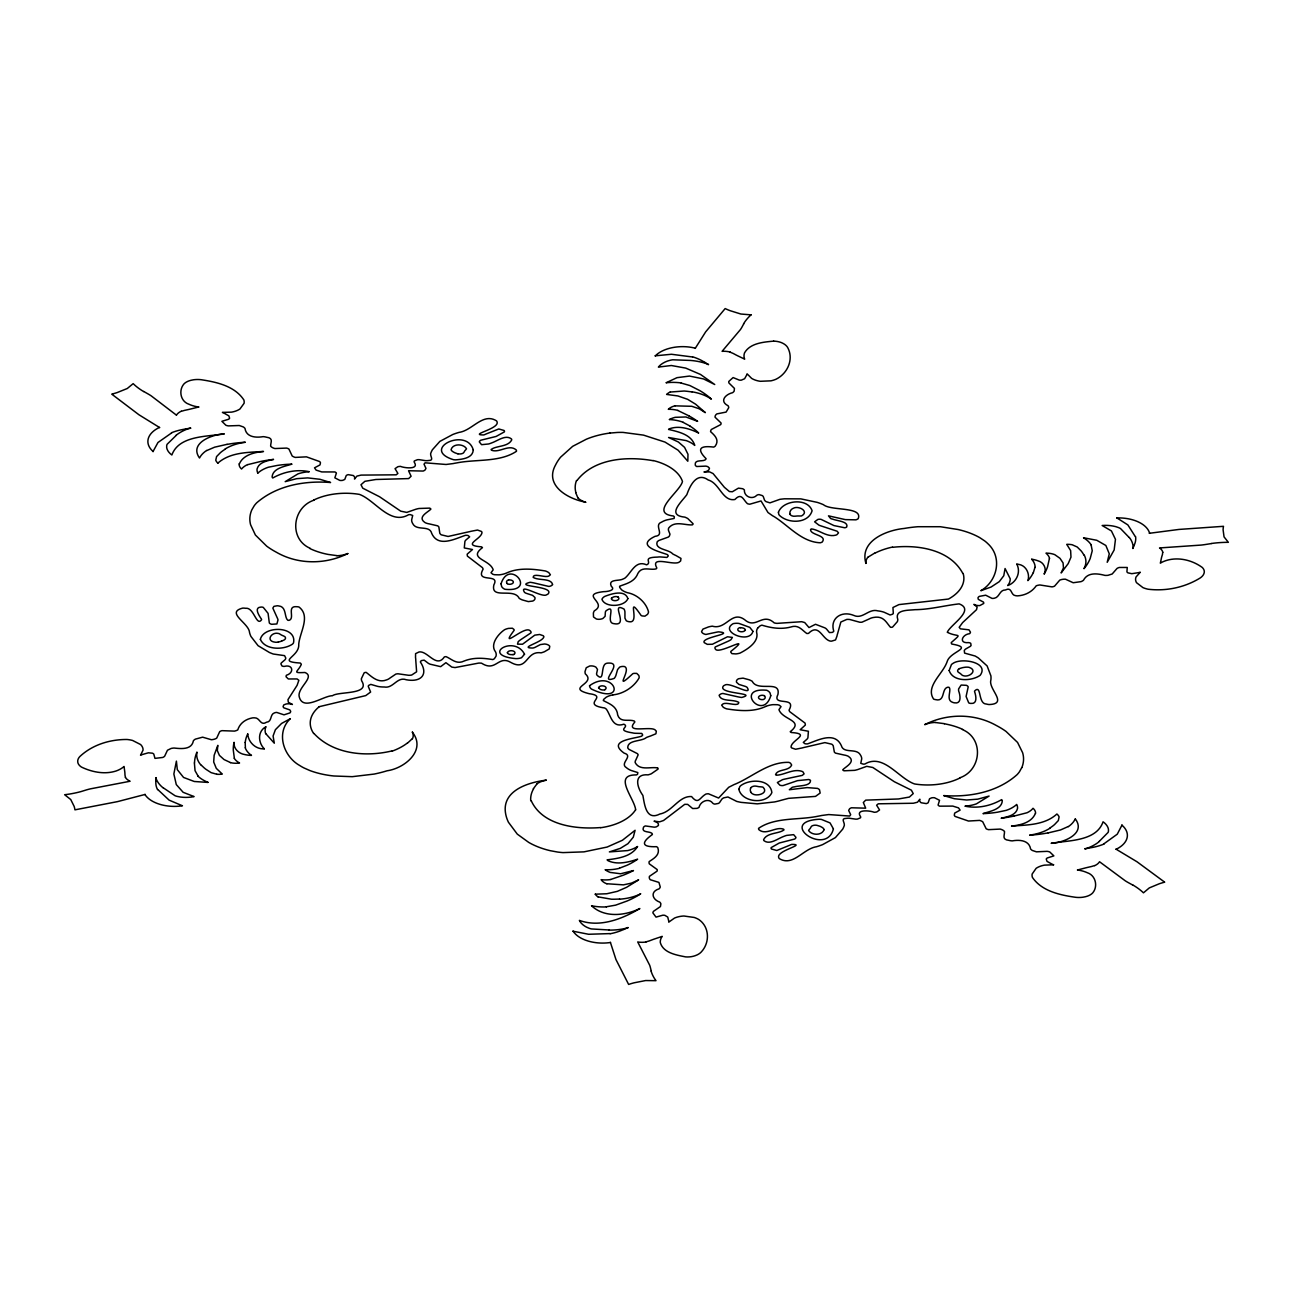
<?xml version="1.0" encoding="UTF-8"?>
<svg xmlns="http://www.w3.org/2000/svg" width="1293" height="1293" viewBox="0 0 1293 1293"><rect width="100%" height="100%" fill="white"/><g stroke="black" fill="none" stroke-linecap="round" stroke-linejoin="round"><path stroke-width="1.5" d="M354.718 477.877L354.508 479.089L356.933 476.099L361.086 475.097L396.208 474.822L397.888 473.432L395.044 468.648L397.856 466.725A8.049 4.639 0 0 1 400.507 466.385C404.467 468.098 419.207 469.763 414.423 462.441A3.022 1.746 0 0 1 414.196 462.054A3.297 1.891 0 0 1 414.374 460.954L417.364 459.726A6.271 3.62 0 0 1 419.304 459.678L425.349 460.631A8.259 4.768 0 0 0 428.484 460.518C435.191 460.567 428.904 455.653 431.102 452.372A74.121 42.798 0 0 1 432.379 449.786L439.862 441.398L452.744 434.513A50.896 29.383 0 0 1 459.096 432.379C472.398 430.537 482.887 412.322 496.512 420.855A8.146 4.703 0 0 1 497.191 422.536C497.934 429.163 468.761 434.82 483.598 434.949A4.946 2.845 0 0 0 485.457 434.238L498.791 428.969L504.044 430.472A3.039 1.762 0 0 1 504.318 431.927L496.108 436.452L480.754 440.234A4.332 2.505 0 0 0 479.331 441.947L481.562 444.679L488.576 443.984A24.405 14.094 0 0 0 491.679 442.917C497.724 440.816 505.692 434.27 511.478 438.974A7.031 4.057 0 0 1 511.721 439.911C508.117 447.119 496.189 445.519 491.114 449.511A3.863 2.23 0 0 0 491.518 450.223C499.308 453.342 509.07 443.644 516.23 449.948A6.95 4.024 0 0 1 516.489 451.289C499.534 462.555 476.26 458.983 456.591 462.942A40.277 23.258 0 0 0 453.1 463.589L446.053 464.478L425.074 462.813L424.023 464.155L425.979 468.438L424.993 470.07A6.837 3.944 0 0 1 423.102 471.056L408.54 470.733L411.093 476.244L408.653 478.588L375.859 479.493L364.885 481.319L360.989 484.746L362.767 488.188L379.56 496.754L400.733 511.171L406.778 512.4L415.554 509.345A19.864 11.459 0 0 1 419.013 508.488L429.518 508.117A2.651 1.535 0 0 1 430.876 509.086C428.533 511.963 416.653 517.006 425.041 522.598A10.619 6.126 0 0 0 429.211 523.875L437.648 525.831A8.405 4.849 0 0 1 438.844 526.914L439.798 533.217A9.326 5.382 0 0 0 441.188 534.801L448.089 536.466L466.854 532.247A41.392 23.904 0 0 0 471.04 531.278L477.537 530.049L481.319 531.391A7.613 4.396 0 0 1 481.982 532.183C482.192 539.116 460.647 545.29 481.4 546.826A4.235 2.441 0 0 1 482.451 547.65C467.646 558.883 489.756 559.287 493.199 569.777L491.017 572.767L492.681 574.189A7.338 4.235 0 0 0 494.702 574.739L499.098 574.852A16.89 9.746 0 0 0 506.258 573.138C518.234 567.498 532.732 568.839 545.436 570.989A13.172 7.613 0 0 1 548.83 572.67L550.398 574.755L548.814 576.064A5.237 3.022 0 0 1 547.521 576.419C543.561 577.195 532.942 572.944 533.185 577.389C538.599 580.832 550.98 577.826 552.644 584.581A6.239 3.604 0 0 1 551.335 585.681L550.77 585.955A4.186 2.424 0 0 1 548.782 586.424L534.866 583.159A25.86 14.934 0 0 0 532.975 582.739A27.638 15.952 0 0 0 530.146 582.286C512.464 586.877 555.489 585.761 548.022 594.02A5.301 3.055 0 0 1 546.713 594.699C542.446 598.4 518.412 582.496 524.505 592.356A9.358 5.398 0 0 0 526.073 593.245L532.587 595.346L534.866 597.414A6.934 4.008 0 0 1 534.93 598.869L534.752 599.338A5.867 3.378 0 0 1 532.7 601.051L528.32 601.601L522.259 599.904A22.175 12.801 0 0 1 519.236 598.384C513.984 587.248 490.37 599.984 493.878 584.84C500.391 572.815 474.79 583.676 483.097 569.195A11.976 6.918 0 0 0 482.37 567.595L467.403 556.119L467.145 554.196L472.478 549.525L464.284 547.941L464.914 541.46A8.405 4.849 0 0 1 465.981 539.957L469.65 536.821L468.018 535.496A5.722 3.297 0 0 0 467.258 535.367A5.382 3.103 0 0 0 465.399 535.334C454.813 538.858 438.149 547.876 431.7 533.362C429.599 524.732 416.508 531.31 412.774 523.649A19.476 11.249 0 0 1 411.869 521.661A17.003 9.827 0 0 1 411.659 519.802L412.693 515.471L410.237 514.614A6.61 3.814 0 0 0 408.588 514.727C389.985 525.54 375.212 500.132 359.406 494.379A49.312 28.478 0 0 0 313.746 500.052M194.386 762.983L195.049 770.676L198.039 776.01M155.806 780.73L156.033 778.871A48.455 27.977 0 0 1 156.291 777.626M1034.966 567.401L1033.349 572.637M245.169 742.457L245.395 747.774M234.13 742.457C233.306 748.615 238.93 753.657 244.636 754.53A21.722 12.542 0 0 0 251.375 755.419M1122.017 825.047L1117.265 834.179L1103.786 843.909M152.994 451.596L157.972 442.497L171.694 432.88M1035.37 813.442C1031.717 822.59 1020.355 825.16 1011.53 826.065C1027.046 824.999 1044.712 825.128 1056.914 814.008A14.966 8.647 0 0 1 1059.112 816.934L1058.32 820.586L1054.538 824.578A83.237 48.051 0 0 1 1052.777 826.017L1049.641 828.247M239.35 463.896C243.213 454.797 254.592 452.308 263.497 451.467C247.9 452.421 230.202 452.178 217.822 463.153M1134.171 545.484L1133.314 547.278A48.455 27.977 0 0 1 1132.636 548.442M1021.761 767.606L1019.498 771.695A48.972 28.268 0 0 1 1017.025 774.701C997.291 792.286 969.443 797.425 943.696 795.583L954.428 798.735L966.695 800.011L977.767 799.155L989.097 796.068L976.425 803.858A27.799 16.049 0 0 1 965.225 806.153M1044.162 573.898C1047.071 568.791 1043.596 562.196 1038.069 560.855A21.722 12.542 0 0 0 1031.766 559.222M750.522 788.067L750.279 790.136A21.044 12.154 0 0 0 750.829 792.205M533.314 788.811L536.902 783.978M695.214 348.399L705.639 331.897L725.163 308.574A63.923 36.915 0 0 0 730.044 310.659L740.857 314.021L751.088 314.862M743.734 323.864L741.746 327.485A78.663 45.417 0 0 1 740.42 329.586L722.092 351.324A14.886 8.598 0 0 1 730.303 352.1M576.937 480.592C594.004 458.272 627.299 456.09 653.013 460.68M637.546 846.592C631.226 856.806 618.006 858.423 607.112 859.861A9.762 5.641 0 0 0 608.179 860.782C617.472 865.033 628.35 862.237 637.611 859.198A66.994 38.677 0 0 1 627.073 865.243L619.428 868.201M412.273 738.723L407.457 743.184M757.698 628.042L760.074 625.893A7.338 4.235 0 0 1 761.933 625.165C770.725 627.865 780.503 629.626 790.589 627.073C798.46 624.212 801.999 630.144 806.751 633.473A4.235 2.441 0 0 0 808.529 633.376C818.97 622.822 822.073 639.114 830.122 641.069A7.613 4.396 0 0 0 831.641 641.134L835.553 639.922L836.991 636.059A41.392 23.904 0 0 1 837.654 633.489L840.854 622.014L846.818 619.412A9.326 5.382 0 0 1 849.889 619.525L859.797 622.24A8.405 4.849 0 0 0 862.011 622.175L869.187 618.959A10.619 6.126 0 0 1 873.195 617.521C883.701 615.355 886.206 622.579 890.473 627.267A2.651 1.535 0 0 0 892.59 627.073L897.358 621.642A19.864 11.459 0 0 0 897.811 619.492C894.239 609.439 908.607 610.425 914.943 609.682C929.926 609.569 944.472 605.512 959.164 603.879C975.665 610.054 950.323 624.681 947.284 632.293C958.226 637.772 962.962 632.132 951.244 642.605A6.837 3.944 0 0 0 951.761 644.043C974.356 648.003 950.581 651.074 947.236 661.321A40.277 23.258 0 0 1 946.444 663.374C941.854 674.574 925.368 687.019 933.627 699.109A6.95 4.024 0 0 0 935.744 699.658C945.474 702.034 941.239 688.458 947.834 687.213A3.863 2.23 0 0 1 949.094 687.359C951.923 690.252 945.296 700.337 953.022 702.487A7.031 4.057 0 0 0 954.541 702.842C961.75 704.168 960.327 695.327 958.663 690.979A24.405 14.094 0 0 1 958.63 688.894L961.135 685.048L966.356 685.322A4.332 2.505 0 0 1 968.198 686.89L966.097 696.458L968.699 702.826A3.039 1.762 0 0 0 971.011 703.424C977.621 704.152 975.973 695.909 974.793 692.272A4.946 2.845 0 0 1 974.647 690.979C981.775 683.852 977.702 703.909 986.349 704.022A8.146 4.703 0 0 0 989.193 704.54C1008.588 703.828 988.143 689.217 990.858 680.07A50.896 29.383 0 0 0 990.891 675.819L987.109 665.927L978.348 657.959A74.121 42.798 0 0 0 975.132 656.02L964.594 653.11L964.271 650.605A8.259 4.768 0 0 1 965.693 648.989L970.17 646.452A6.271 3.62 0 0 0 971.075 645.466L970.752 643.348A3.297 1.891 0 0 0 969.184 642.702A3.022 1.746 0 0 0 968.505 642.621C958.452 643.607 962.089 634.427 969.621 633.683A8.049 4.639 0 0 0 970.477 632.212L969.007 629.836L960.44 628.834L959.18 627.299L962.639 622.579L976.538 609.666L977.12 607.08L973.888 604.364L975.568 605.076A7.225 4.17 0 0 0 979.803 605.577L983.714 603.475A5.576 3.216 0 0 0 983.423 602.069L978.284 599.338L977.977 597.867A5.317 3.071 0 0 1 979.318 596.38L985.702 595.2L992.006 598.384A4.816 2.78 0 0 0 994.43 598.206C999.586 597.269 999.537 589.802 1005.404 589.98C1012.29 586.505 1010.431 595.055 1015.409 595.62A7.435 4.299 0 0 0 1017.656 595.863C1025.705 595.33 1032.25 591.531 1036.226 585.794A9.859 5.689 0 0 1 1039.879 584.969L1052.001 586.877A6.853 3.96 0 0 0 1054.555 586.165L1059.743 580.137A8.647 4.994 0 0 1 1062.668 579.345A8.243 4.768 0 0 1 1065.513 579.216L1073.19 582.739L1081.013 581.64A10.409 6.012 0 0 0 1083.469 580.282C1087.672 572.088 1097.385 573.429 1104.917 575.385A10.215 5.899 0 0 0 1108.02 575.304L1112.19 573.995L1117.023 568.451A6.966 4.024 0 0 1 1119.334 567.465L1127.254 567.465L1126.914 571.797A4.8 2.78 0 0 0 1127.965 572.864L1131.795 573.688L1138.26 572.686A23.937 13.819 0 0 0 1140.297 572.217L1136.111 576.872A17.472 10.085 0 0 0 1135.577 579.312A17.779 10.263 0 0 0 1136.531 582.69L1142.931 587.604A20.85 12.041 0 0 0 1148.087 589.22C1165.979 591.386 1184.614 587.523 1200.017 578.084A17.326 10.005 0 0 0 1203.638 574.302L1204.171 572.88A14.53 8.388 0 0 0 1202.28 567.465C1193.035 560.726 1180.832 557.364 1169.502 559.659A24.777 14.304 0 0 0 1160.322 563.134A84.611 48.843 0 0 0 1160.629 561.873L1161.421 558.075A74.655 43.089 0 0 1 1161.954 556.087L1162.213 555.214A50.265 29.028 0 0 0 1162.472 554.358L1162.682 552.353M611.654 597.899L611.314 598.433A3.766 2.182 0 0 0 616.405 600.534A3.766 2.182 0 0 0 617.989 597.059M868.33 556.96L874.618 553.145M1099.26 841.371L1108.085 832.433A15.791 9.116 0 0 0 1108.473 830.995L1108.424 829.088A24.276 14.013 0 0 0 1103.058 821.798C1096.383 841.452 1068.422 840.337 1051.144 843.311C1062.701 842.988 1086.54 833.904 1075.356 818.986M176.139 435.45L167.104 444.307A15.791 9.116 0 0 0 166.684 445.762L166.684 447.669A24.276 14.013 0 0 0 171.856 454.991C179 435.418 206.864 436.743 224.303 433.898C212.763 434.222 188.713 442.869 199.51 458.029A34.588 19.977 0 0 1 206.67 450.449M265.76 726.828C257.372 731.515 258.131 742.699 264.289 748.825M666.251 382.68L676.999 377.669L689.492 376.069L703.537 378.93L714.738 384.522L700.531 374.469L685.726 368.101L671.342 365.515L658.396 367.067A24.276 14.013 0 0 1 667.382 361.086L670.34 360.23A15.791 9.116 0 0 1 672.764 359.793L690.543 360.44A41.667 24.05 0 0 1 708.564 364.448M225.435 448.978L222.251 451.192A83.237 48.051 0 0 0 220.457 452.615L216.577 456.574L215.769 460.211A14.966 8.647 0 0 0 217.871 463.136M1068.212 826.55L1060.519 829.961L1048.154 832.902M206.832 450.53L214.606 447.184L227.035 444.339M959.891 777.788C981.549 770.208 984.086 738.545 962.412 729.575M313.94 500.181C292.347 507.389 288.565 538.987 310.239 548.345M959.341 668.61L962.525 667.673A21.044 12.154 0 0 1 966.033 667.14L967.746 667.156A4.784 2.764 0 0 1 969.136 667.366C978.462 670.534 968.651 678.033 962.929 675.544A2.295 1.325 0 0 1 962.38 675.334L961.313 674.461A14.32 8.275 0 0 0 960.78 673.895A7.144 4.121 0 0 0 960.263 673.491L959.406 672.926A31.582 18.231 0 0 1 958.76 672.505L957.903 671.794A4.752 2.748 0 0 1 959.438 668.691M765.812 706.398C753.884 712.152 739.386 710.908 726.682 708.871A13.172 7.613 0 0 1 723.24 707.223L721.639 705.138L723.175 703.828A5.237 3.022 0 0 1 724.468 703.457C728.395 702.665 739.111 706.802 738.772 702.358C733.276 698.963 720.961 702.083 719.134 695.327A6.239 3.604 0 0 1 720.411 694.228L720.977 693.937A4.186 2.424 0 0 1 722.965 693.468L736.945 696.62A25.86 14.934 0 0 0 738.853 697.024A27.638 15.952 0 0 0 741.697 697.46C759.266 692.725 716.274 694.179 723.53 685.856A5.301 3.055 0 0 1 724.823 685.161C729.042 681.459 753.415 697.121 747.095 687.343A9.358 5.398 0 0 0 745.495 686.454L738.933 684.417L736.606 682.365A6.934 4.008 0 0 1 736.493 680.91L736.671 680.441A5.867 3.378 0 0 1 738.675 678.712L743.039 678.13L749.148 679.779A22.175 12.801 0 0 1 752.203 681.249C757.65 692.353 781.053 679.407 777.901 694.6C771.695 706.689 797.005 695.602 789.053 710.164A11.976 6.918 0 0 0 789.813 711.748L805.07 723.11L805.377 725.034L800.173 729.737L808.4 731.256L807.915 737.737A8.405 4.849 0 0 1 806.897 739.257L803.292 742.424L804.973 743.734A5.722 3.297 0 0 0 805.733 743.847A5.382 3.103 0 0 0 807.575 743.863C818.146 740.178 834.664 731.159 841.323 745.56C843.618 754.175 856.612 747.516 860.491 755.112A19.476 11.249 0 0 1 861.445 757.116A17.003 9.827 0 0 1 861.704 758.959L860.766 763.306L863.239 764.131A6.61 3.814 0 0 0 864.904 764.018C883.475 753.043 898.603 778.418 914.571 783.962A49.312 28.478 0 0 0 960.085 777.917M623.776 929.489L626.297 928.309A48.455 27.977 0 0 0 627.897 927.485M247.658 464.656L260.879 461.407A93.419 53.934 0 0 1 273.437 459.403M670.243 392.038L684.11 391.019A83.237 48.051 0 0 1 687.116 391.294L691.981 391.924M1094.605 865.583L1091.534 866.504A50.265 29.028 0 0 1 1090.112 866.827L1088.69 867.15A74.655 43.089 0 0 0 1085.49 867.91L1079.445 869.494A84.611 48.843 0 0 1 1077.408 869.979A24.777 14.304 0 0 1 1087.316 872.727C1095.721 875.409 1098.193 886.481 1092.682 892.946A14.53 8.388 0 0 1 1085.635 896.679L1083.259 897.164A17.326 10.005 0 0 1 1075.792 897.326C1060.05 895.095 1041.899 891.249 1032.428 877.43A20.85 12.041 0 0 1 1032.137 874.052L1036.113 868.346A17.779 10.263 0 0 1 1040.623 866.132A17.472 10.085 0 0 1 1044.534 865.13L1053.585 864.791M181.392 411.287L184.495 410.382A50.265 29.028 0 0 1 185.917 410.075L187.34 409.768A74.655 43.089 0 0 0 190.572 409.024L196.649 407.505A84.611 48.843 0 0 1 198.702 407.02M513.854 654.5L512.949 654.727M281.567 641.15L284.363 639.857A4.752 2.748 0 0 0 284.735 636.56L283.571 635.978A31.582 18.231 0 0 0 282.795 635.639L281.761 635.186A7.144 4.121 0 0 1 281.114 634.847A14.32 8.275 0 0 1 280.533 634.459L279.046 633.618A2.295 1.325 0 0 0 278.431 633.473C271.433 631.534 265.356 641.118 275.183 642.201A4.784 2.764 0 0 0 276.637 642.265L278.286 642.055M145.252 794.403L117.501 801.628L74.946 809.838A63.923 36.915 0 0 0 74.137 806.363L70.743 799.543L64.65 794.726A72.149 41.651 0 0 0 81.023 791.575L86.841 789.781A78.663 45.417 0 0 1 90.365 788.859L130.092 781.247A14.886 8.598 0 0 1 125.34 777.319M391.747 750.974C365.499 757.278 333.044 754.158 313.94 733.454M319.064 706.721L365.741 695.602L370.622 692.03L368.263 686.405A6.61 3.814 0 0 1 368.602 685.452L370.8 684.385L377.572 686.357A17.003 9.827 0 0 0 380.675 686.842A19.476 11.249 0 0 0 384.247 686.987C393.266 688.797 397.096 676.32 406.277 679.762C421.534 682.623 428.484 674.025 420.354 661.984A5.382 3.103 0 0 1 421.001 660.982A5.722 3.297 0 0 1 421.437 660.594L424.152 660.125L428.112 663.147A8.405 4.849 0 0 0 430.246 664.214L440.671 666.655L445.907 662.679L451.823 667.091L455.071 667.576L478.717 663.083A11.976 6.918 0 0 1 481.562 663.196C495.962 672.489 498.064 654.937 510.703 662.355C527.916 672.053 525.508 650.363 541.088 652.852A22.175 12.801 0 0 0 544.531 651.688L549.266 648.908L549.767 646.338A5.867 3.378 0 0 0 547.634 644.674L546.907 644.415A6.934 4.008 0 0 0 544.515 643.995L540.393 644.577L534.849 647.454A9.358 5.398 0 0 1 532.878 648.035C517.927 648.003 543.416 642.168 543.884 636.641A5.301 3.055 0 0 0 543.189 635.72L539.682 634.475L534.769 635.154L522.534 644.221L517.507 644.156L518.186 641.7A27.638 15.952 0 0 1 519.834 640.31A25.86 14.934 0 0 1 521.144 639.405L530.97 632.859A4.186 2.424 0 0 0 530.857 631.614L530.566 631.21A6.239 3.604 0 0 0 529.209 630.144C522.679 627.089 499.033 650.46 514.145 630.321A5.237 3.022 0 0 0 513.984 629.497L512.367 628.22L508.44 628.398A13.172 7.613 0 0 0 504.577 629.707C498.274 633.958 489.724 644.383 495.494 651.817A16.89 9.746 0 0 1 495.979 656.278L494.411 658.654A7.338 4.235 0 0 1 492.843 659.575C483.695 658.056 473.788 657.167 464.106 661.03C456.558 664.764 451.758 659.074 446.037 656.634A4.235 2.441 0 0 0 444.339 656.941C436.872 668.093 428.549 652.383 420.516 651.898A7.613 4.396 0 0 0 418.997 651.995L415.586 653.644L415.522 657.587A41.392 23.904 0 0 1 415.764 660.19L416.621 671.794L411.675 675.043A9.326 5.382 0 0 1 408.636 675.285L397.985 673.782A8.405 4.849 0 0 0 395.836 674.089L389.92 678.082A10.619 6.126 0 0 1 386.478 679.94C377.734 683.367 371.35 676.271 366.178 672.392A2.651 1.535 0 0 0 364.157 672.829L361.377 678.696A19.864 11.459 0 0 0 361.684 680.861C370.655 695.165 338.718 691.141 332.43 695.731C323.492 695.666 303.289 711.473 299.329 697.153C296.404 688.021 315.961 676.918 304.938 672.489C291.345 673.152 298.02 671.891 301.334 664.408A6.837 3.944 0 0 0 300.315 663.05C276.637 661.466 298.182 657.329 298.748 645.611A40.277 23.258 0 0 1 298.812 643.494C300.154 631.695 310.724 615.937 298.974 606.999A6.95 4.024 0 0 0 296.695 606.708C286.367 605.722 295.208 618.232 289.179 620.301A3.863 2.23 0 0 1 287.886 620.301C284.137 617.553 286.787 606.659 278.787 605.948A7.031 4.057 0 0 0 277.171 605.77L273.922 606.369L272.839 608.098L277.252 617.86A24.405 14.094 0 0 1 278.011 619.913L276.896 623.953L271.675 624.293A4.332 2.505 0 0 1 269.332 622.967L268.071 613.367L263.303 607.419A3.039 1.762 0 0 0 260.847 607.096C253.816 607.468 258.939 615.403 261.008 618.474A4.946 2.845 0 0 1 261.59 619.719C256.434 627.057 254.042 607.015 245.605 608.292A8.146 4.703 0 0 0 242.648 608.114C225.37 612.543 248.789 622.967 249.501 632.293A50.896 29.383 0 0 0 250.939 636.447L258.083 645.692L269.429 652.496A74.121 42.798 0 0 0 273.243 654.016L284.589 655.648L285.785 658.072A8.259 4.768 0 0 1 284.961 659.818L281.438 662.824A6.271 3.62 0 0 0 280.904 663.891L281.939 665.927A3.297 1.891 0 0 0 283.7 666.38A3.022 1.746 0 0 0 284.412 666.38C293.107 664.052 294.351 672.942 286.399 675.253A8.049 4.639 0 0 0 286.092 676.821L288.339 678.97L297.083 678.954L298.845 680.312L297.099 685.338L287.983 699.61L288.291 702.196L292.412 704.491L290.505 703.974A7.225 4.17 0 0 0 286.189 703.99L283.83 704.863L283.102 706.495A5.576 3.216 0 0 0 283.862 707.837L289.858 709.922L290.666 711.328A5.317 3.071 0 0 1 289.858 712.944L284.007 714.835L276.734 712.427A4.816 2.78 0 0 0 274.423 712.896C269.704 714.431 272.306 721.736 266.52 722.221C260.41 726.294 259.925 717.647 254.753 717.857A7.435 4.299 0 0 0 252.474 717.89C244.943 719.28 239.593 723.838 237.783 729.899A9.859 5.689 0 0 1 234.486 731.111L221.943 730.658A6.853 3.96 0 0 0 219.697 731.644L216.707 738.141A8.647 4.994 0 0 1 214.105 739.257A8.243 4.768 0 0 1 211.373 739.725L202.629 737.172L195.34 739.143A10.409 6.012 0 0 0 193.4 740.76C191.72 749.94 181.279 748.809 174.086 748.033A10.215 5.899 0 0 0 171.08 748.469L167.46 750.247L164.647 756.227A6.966 4.024 0 0 1 162.724 757.456L154.966 758.377L153.786 754.094A4.8 2.78 0 0 0 152.38 753.173L148.356 752.801L142.359 754.53A23.937 13.819 0 0 0 140.533 755.225L143.022 750.199A17.472 10.085 0 0 0 142.699 747.742A17.779 10.263 0 0 0 140.581 744.526L132.613 740.469A20.85 12.041 0 0 0 127.005 739.483C110.05 739.386 92.563 744.671 79.988 756.405A17.326 10.005 0 0 0 77.758 760.51L77.742 761.981A14.53 8.388 0 0 0 81.459 767.072C92.078 772.163 104.846 774.717 116.289 770.919A24.777 14.304 0 0 0 124.063 766.458A84.611 48.843 0 0 0 124.209 767.719L124.742 771.533A74.655 43.089 0 0 1 124.92 773.537L124.952 774.426A50.265 29.028 0 0 0 125.017 775.299L125.502 777.287M645.983 941.886L649.086 940.981A50.265 29.028 0 0 0 650.363 940.496L651.64 940.011A74.655 43.089 0 0 1 654.597 938.944L660.319 937.021A84.611 48.843 0 0 0 662.194 936.358A24.777 14.304 0 0 0 660.303 942.597C663.277 952.989 676.514 955.074 685.678 956.901A14.53 8.388 0 0 0 695.02 955.753L697.105 954.913A17.326 10.005 0 0 0 701.679 951.503C709.986 942.258 709.501 926.822 698.85 919.565A20.85 12.041 0 0 0 694.26 917.464L683.916 916.01A17.779 10.263 0 0 0 678.162 916.85A17.472 10.085 0 0 0 674.477 918.095L668.74 922.151A23.937 13.819 0 0 0 668.691 920.891L667.721 917.06L664.893 915.363A4.8 2.78 0 0 0 662.792 915.218L656.02 917.109L652.9 912.906A6.966 4.024 0 0 1 653.547 911.29L660.448 906.538L660.885 903.823A10.215 5.899 0 0 0 659.786 902.142C652.108 899.475 649.991 891.556 659.091 888.841A10.409 6.012 0 0 0 660.27 886.998L658.929 882.408L650.298 879.725A8.243 4.768 0 0 1 649.393 878.173A8.647 4.994 0 0 1 649.49 876.298L657.022 871.175A6.853 3.96 0 0 0 657.151 869.543L649.328 863.869A9.859 5.689 0 0 1 649.167 861.591C653.789 858.487 660.351 854.98 657.846 847.772A7.435 4.299 0 0 0 656.585 846.673C641.667 847.271 640.827 842.745 652.383 834.518A4.816 2.78 0 0 0 651.737 833.177C649.054 831.157 641.053 832.773 643.51 827.229A5.317 3.071 0 0 1 645.352 825.936L654.193 827.164A5.576 3.216 0 0 0 656.537 826.76L658.444 825.467L658.331 823.851A7.225 4.17 0 0 0 657.749 823.059A7.079 4.089 0 0 0 655.874 821.815L654.064 821.2L659.672 821.831L663.535 820.505L684.74 804.327L687.682 804.391L692.66 808.529L697.008 808.367A8.049 4.639 0 0 0 699.044 807.333C700.289 801.418 708.693 797.587 712.799 803.212A3.022 1.746 0 0 0 713.203 803.535A3.297 1.891 0 0 0 714.851 804.117L718.326 803.454A6.271 3.62 0 0 0 719.554 802.581L721.817 799.203A8.259 4.768 0 0 1 723.821 797.813L727.943 796.989L736.751 801.434A74.121 42.798 0 0 0 741.099 802.371L757.245 803.858L774.475 801.951A50.896 29.383 0 0 0 781.214 800.27L788.568 798.331L815.511 796.391L820.15 793.045L819.487 789.7A8.146 4.703 0 0 0 817.532 788.391L807.091 787.599L789.344 789.732L792.156 787.356A4.946 2.845 0 0 1 794.274 786.904C799.139 785.417 810.582 786.37 810.533 780.487A3.039 1.762 0 0 0 808.658 779.517L797.49 780.649L783.105 785.546A4.332 2.505 0 0 1 779.889 785.19L777.384 782.524L782.507 779.679A24.405 14.094 0 0 1 785.853 778.871L802.258 775.38L804.084 773.877L803.082 772.002A7.031 4.057 0 0 0 801.902 771.323C793.175 768.414 784.431 775.04 776.301 775.218A3.863 2.23 0 0 1 775.574 774.62C777.529 768.769 788.875 771.388 791.655 765.068L790.589 763.274A6.95 4.024 0 0 0 788.875 762.369C769.561 761.706 753.932 775.638 737.107 783.299A40.277 23.258 0 0 1 734.133 784.544L728.719 787.292L718.601 798.04L708.435 793.773A6.837 3.944 0 0 0 705.946 794.064C699.594 797.425 698.559 805.167 691.577 796.569C679.003 795.599 672.376 811.762 659.866 814.024C646.112 821.007 644.609 804.812 642.88 795.421C636.932 787.275 633.247 773.618 648.052 774.863A19.864 11.459 0 0 0 651.3 773.78L658.056 769.109A2.651 1.535 0 0 0 657.507 767.913M291.733 464.203C284.848 466.385 272.742 468.195 272.096 476.955A9.762 5.641 0 0 0 272.742 477.99C283.733 471.816 296.84 469.036 309.302 471.719A27.799 16.049 0 0 0 297.972 473.884L285.187 481.659L296.598 478.669L307.686 477.893L319.921 479.283L330.572 482.515C304.728 480.446 276.799 485.441 256.741 502.783A48.972 28.268 0 0 0 254.204 505.789L251.828 509.846A64.731 37.368 0 0 0 250.616 524.796L255.4 535.027L266.697 546.163A89.007 51.397 0 0 0 276.298 552.192C297.697 564.556 324.495 564.653 346.572 554.164A74.412 42.96 0 0 0 347.849 553.598M655.131 355.834L671.439 354.266L692.482 356.981M1013.906 816.109L1027.046 812.747A21.092 12.187 0 0 0 1033.026 808.287A14.676 8.469 0 0 1 1035.564 813.442M610.829 879.434L623.21 875.216A93.419 53.934 0 0 0 633.473 870.561L620.672 873.761L610.231 872.436A21.722 12.542 0 0 1 605.14 869.736A29.981 17.31 0 0 0 619.476 868.298M675.237 405.857L691.787 406.293L699.19 408.766L705.364 412.645L695.586 404.176L687.65 399.327L677.92 395.949L666.622 394.43A14.966 8.647 0 0 1 670.194 392.021M612.85 694.891C623.371 693.905 633.99 687.019 639.098 677.936A13.172 7.613 0 0 0 638.742 675.366L636.754 673.394L634.006 673.362A5.237 3.022 0 0 0 632.746 673.75C612.09 693.048 632.358 669.37 624.39 666.525A6.239 3.604 0 0 0 622.095 666.477L621.367 666.59A4.186 2.424 0 0 0 619.541 667.236L617.585 669.564L615.84 675.641A25.86 14.934 0 0 1 615.306 676.772A27.638 15.952 0 0 1 614.272 678.356C597.334 684.53 624.664 662.388 608.486 663.083A5.301 3.055 0 0 0 606.773 663.277C599.904 664.424 605.205 683.464 596.881 675.011A9.358 5.398 0 0 1 596.558 673.75L597.495 669.467L595.96 667.188A6.934 4.008 0 0 0 593.988 666.299L593.212 666.105A5.867 3.378 0 0 0 589.608 666.04L586.246 667.754L585.018 671.584A22.175 12.801 0 0 0 585.325 673.879C596.93 684.045 565.057 687.601 589.188 693.694C609.391 696.329 580.007 704.297 604.639 707.982A11.976 6.918 0 0 1 606.433 709.275C611.12 716.08 612.349 728.218 623.856 724.193C630.337 727.216 614.773 730.028 632.519 732.872A8.405 4.849 0 0 0 635.267 733.276L641.813 733.438L642.702 734.99A5.722 3.297 0 0 1 642.411 735.41A5.382 3.103 0 0 1 641.36 736.283C633.376 738.788 606.773 740.744 624.131 753.124C634.071 755.969 619.072 763.339 626.442 767.686A19.476 11.249 0 0 0 628.705 769.287A17.003 9.827 0 0 0 631.178 770.483L637.821 772.567L637.562 774.216A6.61 3.814 0 0 1 636.415 774.927C612.268 774.459 634.653 798.541 635.655 809.854M185.513 428.969L188.633 428.484A48.455 27.977 0 0 1 190.734 428.242M1001.364 818.162C1007.312 816.853 1015.959 815.35 1017.543 808.4A21.722 12.542 0 0 0 1016.702 804.44A29.981 17.31 0 0 1 1006.326 810.339L997.646 812.166A66.994 38.677 0 0 1 982.987 813.62C989.775 811.293 1001.897 809.434 1002.301 800.658A9.762 5.641 0 0 0 1001.639 799.64C990.729 805.927 977.67 808.771 965.225 806.202M1149.283 533.298L1178.957 529.435L1223.501 526.316A63.923 36.915 0 0 0 1223.097 529.807L1224.051 536.886L1228.35 542.317A72.149 41.651 0 0 0 1211.218 543.513M1211.25 543.593L1204.898 544.595A78.663 45.417 0 0 1 1201.116 545.08L1159.546 547.941A14.886 8.598 0 0 1 1162.843 552.337M273.469 459.451C267.457 460.728 258.81 462.167 257.048 469.084A21.722 12.542 0 0 0 257.792 473.06M892.703 547.311C917.642 544.45 950.064 549.363 962.849 573.494M610.118 933.594L588.574 934.273L572.928 931.186M609.94 433.074L617.294 432.46A48.972 28.268 0 0 1 623.064 432.412L643.526 435.127L665.006 442.077L678.13 450.223L687.811 461.229L687.989 454.296L684.563 447.362L678.356 441.996L668.578 437.487L686.292 440.622A27.799 16.049 0 0 1 694.777 445.422C691.48 434.432 678.372 431.797 668.594 429.421M600.599 827.552C576.29 829.492 542.591 825.564 531.213 800.706M606.336 906.781L615.63 905.148L626.96 901.059A84.255 48.649 0 0 0 640.714 893.786A38.677 22.337 0 0 1 619.557 899.185M619.541 899.055L614.563 899.217A83.237 48.051 0 0 1 611.508 899.217L598.126 896.889M740.55 627.59L739.596 627.703A3.766 2.182 0 0 0 739.273 631.323A3.766 2.182 0 0 0 745.188 630.224M207.979 782.427L194.273 781.489L183.558 777.449L177.303 769.642L176.398 761.108L173.86 774.006L176.284 784.576L183.153 792.318L194.112 796.585A24.276 14.013 0 0 1 180.422 797.038L177.286 796.423A15.791 9.116 0 0 1 175.056 795.728L163.435 787.938M773.65 341.126C763.5 342.095 750.215 343.065 744.558 352.827A24.777 14.304 0 0 0 744.671 359.163A84.611 48.843 0 0 0 742.974 358.323L737.883 355.898A74.655 43.089 0 0 1 735.264 354.557L734.165 353.959A50.265 29.028 0 0 0 733.034 353.377L730.222 352.197M609.181 929.99L591.467 928.94A15.791 9.116 0 0 1 589.188 928.277L586.537 927.146A24.276 14.013 0 0 1 579.377 920.39C599.807 927.889 622.159 919.016 639.873 908.526C625.004 915.783 604.494 918.078 591.531 905.746A34.588 19.977 0 0 0 606.352 906.91M935.518 722.528L944.407 723.66M336.956 555.634L328.083 554.422A56.504 32.616 0 0 1 309.932 548.571M595.233 894.19L606.805 893.754L617.359 891.346L626.572 887.321L638.613 879.886L631.42 883.135L623.436 884.865L606.967 883.749M1083.663 537.775L1096.771 540.28L1105.854 545.484L1109.281 553.84L1107.196 562.31L1114.162 549.978L1115.455 539.343L1111.43 530.954L1102.153 525.508A24.276 14.013 0 0 1 1115.73 526.639L1118.59 527.609A15.791 9.116 0 0 1 1120.53 528.562L1129.209 537.532M216.804 774.248L211.098 772.632L205.846 769.238A83.237 48.051 0 0 1 204.084 767.8L201.482 765.343M681.152 383.051L689.848 385.54L699.869 390.648A84.255 48.649 0 0 1 711.376 399.133A38.677 22.337 0 0 0 692.046 391.811M457.9 453.875L454.877 452.776A21.044 12.154 0 0 1 452.308 451.289L451.613 450.611A4.784 2.764 0 0 1 451.095 449.625C452.792 443.434 463.25 443.564 466.45 448.59A2.295 1.325 0 0 1 466.417 448.978L465.528 450.045A14.32 8.275 0 0 0 465.076 450.497A7.144 4.121 0 0 0 464.72 450.95L464.3 451.677A31.582 18.231 0 0 1 464.009 452.194L463.379 452.986A4.752 2.748 0 0 1 457.964 453.778M230.429 762.547L224.045 759.557L219.422 755.387L217.321 750.603L217.822 745.35L214.153 755.306L213.684 761.981L216.287 768.349L222.283 774.071A14.966 8.647 0 0 1 216.788 774.281M677.823 410.479L688.83 415.796M683.108 422.358L689.864 425.963M1116.78 517.846L1127.868 524.926L1135.302 536.611M698.511 432.961C689.832 428.775 679.407 425.397 669.919 428.629A9.762 5.641 0 0 0 668.61 429.421M1115.924 849.097L1137 861.768L1164.67 882.165A63.923 36.915 0 0 0 1159.271 883.765L1149.299 887.903L1143.465 892.833A72.149 41.651 0 0 0 1132.83 884.978M1132.716 885.042L1127.949 882.424A78.663 45.417 0 0 1 1125.266 880.808L1099.535 861.752A14.886 8.598 0 0 1 1094.718 865.647M143.652 391.569A72.149 41.651 0 0 1 133.163 383.649L127.264 388.514L117.178 392.571A63.923 36.915 0 0 1 111.748 394.139L138.917 414.746L159.685 427.595M143.765 391.504L148.469 394.171A78.663 45.417 0 0 1 151.119 395.803L176.365 415.085M704.798 362.315L706.948 363.705A48.455 27.977 0 0 1 708.289 364.674M657.507 767.913C650.573 766.587 639.615 770.984 635.186 762.595A10.619 6.126 0 0 1 635.881 759.912L638.16 754.821A8.405 4.849 0 0 0 637.368 753.625L629.141 749.455A9.326 5.382 0 0 1 627.751 747.855C627.525 739.564 641.619 741.843 646.516 737.446A41.392 23.904 0 0 1 650.363 736.073L655.923 733.778L656.311 731.224A7.613 4.396 0 0 0 655.599 730.448C652.254 725.179 624.034 734.343 634.815 722.044A4.235 2.441 0 0 0 634.281 721.058C628.786 718.827 620.333 723.078 617.698 715.013C616.923 705.962 608.825 703.634 603.346 700.564A7.338 4.235 0 0 1 603.766 699.303L606.239 697.202A16.89 9.746 0 0 1 612.85 694.874M764.696 695.925L764.034 695.521A3.766 2.182 0 0 0 758.506 697.234A3.766 2.182 0 0 0 763.209 699.578A4.235 2.441 0 0 0 764.389 696.07M507.098 583.612L507.761 584.032A3.766 2.182 0 0 0 513.337 582.367A3.766 2.182 0 0 0 508.682 579.975M577.809 497.643L575.644 492.536M157.794 789.538L169.124 800.141L182.442 805.781A31.371 18.118 0 0 1 144.913 794.468M598.74 688.28L598.546 687.714A3.766 2.182 0 0 1 604.187 686.13A3.766 2.182 0 0 1 604.752 689.702M1084.1 555.263L1082.386 552.564A83.237 48.051 0 0 0 1081.174 550.947L1077.214 547.004L1072.172 544.757A14.966 8.647 0 0 0 1066.741 544.337L1070.636 550.608L1070.976 557.154L1068.196 563.635L1061.133 572.961L1063.46 567.869L1063.072 562.94L1059.985 558.317L1054.765 554.649A14.676 8.469 0 0 0 1045.989 553.162A21.092 12.187 0 0 1 1049.56 558.398M750.861 792.205L751.524 793.11A4.784 2.764 0 0 0 752.429 793.757C756.615 796.844 768.947 793.352 763.161 787.34A2.295 1.325 0 0 0 762.417 787.017L760.397 786.807A14.32 8.275 0 0 1 759.508 786.742A7.144 4.121 0 0 1 758.635 786.645L757.407 786.403A31.582 18.231 0 0 0 756.502 786.225L755.015 786.047A4.752 2.748 0 0 0 750.7 788.1M234.356 758.248L233.273 749.972A93.419 53.934 0 0 1 234.033 742.457M265.825 733.697L274.31 743.2L273.082 736.008L275.393 729.705L281.583 723.45L290.327 718.682C275.522 732.662 283.458 756.486 299.798 765.553A48.972 28.268 0 0 0 303.903 767.913L309.787 770.515A64.731 37.368 0 0 0 333.917 775.994L352.229 776.673L374.146 774.071A89.007 51.397 0 0 0 387.124 770.773C404.353 768.365 426.06 750.894 412.984 732.986A74.412 42.96 0 0 0 412.451 732.113M1016.831 564.168C1021.163 572.46 1016.346 582.513 1007.748 585.567A27.799 16.049 0 0 0 1010.221 578.811L1005.065 568.516L1003.772 575.724L999.311 581.624L991.068 587.038L980.854 590.707C997.356 581.252 1002.77 557.283 987.852 543.674A48.972 28.268 0 0 0 984.652 540.894L979.787 537.662A64.731 37.368 0 0 0 958.048 529.516L940.334 526.72L917.965 526.72A89.007 51.397 0 0 0 904.114 528.465C886.804 530.13 859.942 540.652 865.663 562.487A74.412 42.96 0 0 0 865.874 563.409M1091.179 545.21L1092.246 550.77L1090.225 558.398A84.255 48.649 0 0 1 1084.1 568.581M651.268 971.091L650.331 967.342A78.663 45.417 0 0 0 649.636 965.144L637.724 941.967A14.886 8.598 0 0 0 646.031 941.983M610.377 942.306L615.969 959.568L628.624 984.426A63.923 36.915 0 0 1 634.023 982.825L645.643 980.547L655.987 980.676A72.149 41.651 0 0 1 651.106 971.108M789.716 513.806L790.039 511.753A21.044 12.154 0 0 1 791.171 509.749L792.108 508.941A4.784 2.764 0 0 1 793.191 508.375C798.137 505.191 809.596 511.252 801.757 515.81A2.295 1.325 0 0 1 801.143 515.972L799.074 515.988A14.32 8.275 0 0 0 798.185 515.955A7.144 4.121 0 0 0 797.312 515.988L796.019 516.101A31.582 18.231 0 0 1 795.066 516.198L793.563 516.23A4.752 2.748 0 0 1 789.878 513.806M1049.431 558.398L1047.605 566.641A93.419 53.934 0 0 1 1044.275 573.914M247.787 734.004C248.175 741.616 254.737 748.388 262.382 748.841A9.762 5.641 0 0 0 264.289 748.825M963.14 573.462A49.312 28.478 0 0 1 948.48 599.047L898.958 604.591L892.946 607.516L893.301 613.302A6.61 3.814 0 0 1 892.623 614.191L890.101 614.983L884.17 612.268A17.003 9.827 0 0 0 881.276 611.444A19.476 11.249 0 0 0 877.834 610.878C868.848 608.163 862.673 619.622 853.752 615.403C841.161 610.28 829.686 618.733 833.791 631.21A5.382 3.103 0 0 1 832.805 632.115A5.722 3.297 0 0 1 832.239 632.422L829.411 632.568L826.599 629.158A8.405 4.849 0 0 0 824.869 627.865L815.511 624.277L808.998 627.558L804.715 622.547L801.708 621.707L776.996 623.371A11.976 6.918 0 0 1 774.248 622.919C762.886 612.446 756.486 628.285 746.126 620.882C731.983 608.55 726.618 630.402 712.33 626.168A22.175 12.801 0 0 0 708.548 626.911L702.956 629.093L701.566 631.55A5.867 3.378 0 0 0 703.085 633.425L703.699 633.764A6.934 4.008 0 0 0 705.897 634.459L716.581 632.18A9.358 5.398 0 0 1 718.698 631.857C735.216 633.489 704.669 636.77 703.958 641.732A5.301 3.055 0 0 0 704.329 642.718L707.319 644.35L712.378 644.253L727.506 636.77L732.404 637.417L730.901 639.744A27.638 15.952 0 0 1 728.783 640.924A25.86 14.934 0 0 1 727.199 641.651L715.304 646.936A4.186 2.424 0 0 0 714.981 648.165L715.126 648.601A6.239 3.604 0 0 0 716.08 649.797C721.817 653.175 753.237 633.505 730.901 651.365A5.237 3.022 0 0 0 730.771 652.189L731.919 653.644L735.83 653.919A13.172 7.613 0 0 0 740.065 653.078C747.338 649.345 759.233 641.926 756.647 632.455A16.89 9.746 0 0 1 757.714 628.042M1116.796 517.943A31.371 18.118 0 0 1 1149.622 533.266M1135.61 536.595A42.475 24.519 0 0 1 1134.042 545.452M1129.371 537.5A41.667 24.05 0 0 1 1133.104 548.458M1083.55 537.823A34.588 19.977 0 0 1 1091.373 545.161M1084.31 555.23A38.677 22.337 0 0 1 1083.987 568.548M1031.669 559.239A29.981 17.31 0 0 1 1035.127 567.401M1033.285 572.621A66.994 38.677 0 0 1 1027.919 580.622C1030.133 573.85 1026.109 565.461 1018.706 564.378A9.762 5.641 0 0 0 1016.831 564.168M866.035 563.392A19.815 11.443 0 0 1 868.153 556.911M874.763 553.242A56.504 32.616 0 0 1 892.542 547.052M740.598 627.816A4.235 2.441 0 0 1 745.431 630.224M507.406 583.482A4.235 2.441 0 0 1 508.585 579.862M354.735 477.925A7.225 4.17 0 0 0 353.328 475.533L348.205 474.644A5.576 3.216 0 0 0 346.265 475.501L344.778 479.428L342.742 480.333A5.317 3.071 0 0 1 339.833 480.414L334.839 477.828L336.422 473.076A4.816 2.78 0 0 0 334.919 471.961L321.763 471.929L316.09 470.102L314.522 467.824L320.001 464.914L320.47 462.813A7.435 4.299 0 0 0 319.678 461.569L306.441 456.849L295.257 457.415A9.859 5.689 0 0 1 292.186 455.993L288.905 448.994A6.853 3.96 0 0 0 286.545 448.089L274.94 448.542A8.647 4.994 0 0 1 272.273 447.491A8.243 4.768 0 0 1 270.641 446.133C270.544 442.287 273.841 438.036 266.406 437.196A10.409 6.012 0 0 0 263.142 436.646C255.917 437.907 246.236 437.228 244.991 428.436A10.215 5.899 0 0 0 243.31 426.932L239.237 425.51L228.538 425.898A6.966 4.024 0 0 1 225.887 425.252L221.879 421.308L228.522 419.288A4.8 2.78 0 0 0 229.604 418.221L228.893 415.893L224.142 413.178A23.937 13.819 0 0 0 222.412 412.402L231.463 412.144A17.472 10.085 0 0 0 235.391 411.174A17.779 10.263 0 0 0 239.965 408.992L244.07 403.319A20.85 12.041 0 0 0 243.86 399.941C234.696 386.009 216.61 382.049 200.997 379.689A17.326 10.005 0 0 0 193.514 379.786L191.105 380.255A14.53 8.388 0 0 0 183.962 383.924C178.402 390.276 180.438 401.428 188.875 404.208A24.777 14.304 0 0 0 198.702 407.02M176.494 415.101A14.886 8.598 0 0 1 181.279 411.206M153.14 451.532A31.371 18.118 0 0 1 159.459 427.433M171.516 432.735A42.475 24.519 0 0 1 185.546 429.034M175.993 435.385A41.667 24.05 0 0 1 190.507 427.983M227.067 444.404A84.255 48.649 0 0 1 245.347 442.254A38.677 22.337 0 0 0 225.273 448.897M239.157 463.896A14.676 8.469 0 0 0 241.549 469.02A21.092 12.187 0 0 1 247.561 464.591M257.857 473.093A29.981 17.31 0 0 1 268.314 467.242L277.041 465.48A66.994 38.677 0 0 1 291.733 464.155M347.752 553.517A19.815 11.443 0 0 1 336.972 555.748M612.009 597.996A4.235 2.441 0 0 1 618.135 596.946M653.127 460.518A49.312 28.478 0 0 1 682.462 481.465C680.393 491.534 648.407 513.111 673.411 515.988A6.61 3.814 0 0 1 674.332 516.78L674.122 518.445L666.978 519.867A17.003 9.827 0 0 0 664.198 520.804A19.476 11.249 0 0 0 661.515 522.178C653.288 525.023 665.442 535.27 655.098 536.32C635.025 545.808 658.735 551.464 667.317 554.568A5.382 3.103 0 0 1 668.109 555.537A5.722 3.297 0 0 1 668.271 555.974L666.946 557.428L660.448 556.944A8.405 4.849 0 0 0 657.636 557.089C641.053 557.445 652.739 562.31 646.613 564.831C635.51 559.885 631.792 572.153 625.198 577.906A11.976 6.918 0 0 1 623.064 579.005C619.218 581.268 607.855 578.811 611.25 586.182C616.373 590.448 606.837 591.709 603.766 591.644C578.521 594.538 608.567 602.667 594.327 610.829A22.175 12.801 0 0 0 593.374 613.076L593.503 616.971L596.332 618.975A5.867 3.378 0 0 0 599.904 619.25L600.712 619.121A6.934 4.008 0 0 0 602.926 618.442L605.092 616.325L605.383 612.025A9.358 5.398 0 0 1 606.045 610.813C616.292 603.33 606.272 620.785 612.478 623.307A5.301 3.055 0 0 0 614.11 623.679C629.723 626.733 609.359 601.019 624.147 609.148A27.638 15.952 0 0 1 624.729 610.813A25.86 14.934 0 0 1 624.939 611.977L624.939 618.151L626.2 620.624A4.186 2.424 0 0 0 627.816 621.432L628.511 621.61A6.239 3.604 0 0 0 630.79 621.788C639.485 620.979 626.038 593.568 641.086 615.436A5.237 3.022 0 0 0 642.217 615.953L644.932 616.163L647.454 614.417A13.172 7.613 0 0 0 648.52 611.912C646.258 602.57 637.045 594.392 627.444 592.711A16.89 9.746 0 0 1 621.594 589.802L619.735 587.491A7.338 4.235 0 0 1 619.67 586.198C626.248 583.676 634.718 581.947 637.934 573.316C642.088 565.898 649.959 570.439 656.02 568.92A4.235 2.441 0 0 0 656.828 567.999C649.587 554.616 675.35 566.754 679.714 561.663A7.613 4.396 0 0 0 680.635 560.968L680.975 558.414L676.142 555.634A41.392 23.904 0 0 1 672.732 553.921C669.031 549.283 654.436 549.638 657.183 541.864A9.326 5.382 0 0 1 659.01 540.426L668.303 537.08A8.405 4.849 0 0 0 669.418 535.981L669.984 534.203L668.61 530.744A10.619 6.126 0 0 1 668.691 528.029C674.623 520.416 684.837 525.346 692.224 524.893A2.651 1.535 0 0 0 693.096 523.762L687.763 518.525A19.864 11.459 0 0 0 684.87 517.135C666.186 515.357 681.314 502.201 686.842 494.653C690.026 485.602 696.733 471.638 708.208 479.978C719.619 483.146 722.415 501.7 734.877 499.518C741.632 492.31 743.055 499.68 747.419 503.672A6.837 3.944 0 0 0 749.795 504.205L761.044 500.957L767.977 512.513L772.535 515.745A40.277 23.258 0 0 1 775.105 517.232C789.506 526.639 802.032 541.993 820.247 542.785A6.95 4.024 0 0 0 822.203 542.058C827.682 535.043 809.919 535.221 810.598 529.451A3.863 2.23 0 0 1 811.487 528.918C819.229 529.839 826.906 537.452 835.65 535.189A7.031 4.057 0 0 0 836.991 534.639L838.51 532.878L837.137 531.229L821.944 526.219A24.405 14.094 0 0 1 818.873 525.103L814.622 521.822L817.855 519.43A4.332 2.505 0 0 1 821.12 519.382L833.937 525.572L844.62 527.754A3.039 1.762 0 0 0 846.737 526.962C848.741 521.386 836.765 520.901 832.53 519.091A4.946 2.845 0 0 1 830.575 518.461L828.474 515.842L845.363 519.624L855.901 519.834A8.146 4.703 0 0 0 858.196 518.719C863.207 506.258 830.963 511.171 823.431 504.69A50.896 29.383 0 0 0 817.273 502.379L800.803 498.872L784.463 498.807A74.121 42.798 0 0 0 779.905 499.324L769.949 502.864L766.135 501.668A8.259 4.768 0 0 1 764.535 500.116L763.274 496.56A6.271 3.62 0 0 0 762.304 495.591L759.072 494.605A3.297 1.891 0 0 0 757.278 495.009A3.022 1.746 0 0 0 756.793 495.3C752.122 500.181 743.847 496.431 744.38 489.934A8.049 4.639 0 0 0 742.667 488.722L738.432 488.14L732.339 491.76L729.414 491.55L724.403 487.316L713.089 473.577L709.647 471.897L703.942 471.993L705.897 471.573A7.225 4.17 0 0 0 708.903 469.795L709.469 468.195L707.95 466.757A5.576 3.216 0 0 0 705.752 466.126L696.701 466.514A5.317 3.071 0 0 1 695.246 465.044C694.389 459.209 701.905 461.779 705.041 459.969A4.816 2.78 0 0 0 706.075 458.692C695.957 448.461 700.612 445.422 713.671 447.103A7.435 4.299 0 0 0 715.223 446.15C719.732 439.846 714.56 435.224 710.584 431.684A9.859 5.689 0 0 1 711.376 429.47L720.702 424.605A6.853 3.96 0 0 0 721.041 422.989L715.061 417.219A8.647 4.994 0 0 1 715.498 415.36A8.243 4.768 0 0 1 716.855 413.905L726.116 412.079L728.735 407.683A10.409 6.012 0 0 0 728.088 405.76C719.086 401.202 725.47 394.333 732.565 392.7A10.215 5.899 0 0 0 734.133 391.149L734.456 388.417L729.01 383.067A6.966 4.024 0 0 1 728.816 381.419L733.099 377.572L739.24 380.077A4.8 2.78 0 0 0 741.358 380.142L744.623 378.72L746.659 375.051A23.937 13.819 0 0 0 747.079 373.806L751.589 378.348A17.472 10.085 0 0 0 754.853 379.932A17.779 10.263 0 0 0 760.3 381.29L770.919 380.837A20.85 12.041 0 0 0 776.042 379.205C787.356 373.709 793.918 359.599 787.906 347.962A17.326 10.005 0 0 0 784.366 344.164L782.556 343.13A14.53 8.388 0 0 0 773.65 341.126M743.572 323.832A72.149 41.651 0 0 1 751.039 314.846M655.292 355.882A31.371 18.118 0 0 1 695.359 348.205M692.628 356.82A42.475 24.519 0 0 1 704.701 362.363M666.283 382.76A34.588 19.977 0 0 1 681.201 382.938M675.156 405.76A14.676 8.469 0 0 0 668.319 409.299A21.092 12.187 0 0 1 677.888 410.398M688.797 415.829A93.419 53.934 0 0 1 697.638 421.356L685.92 416.976L675.253 417.316A21.722 12.542 0 0 0 669.451 419.482M669.435 419.546A29.981 17.31 0 0 1 683.205 422.278M689.816 425.995A66.994 38.677 0 0 1 698.576 432.929M609.94 433.058A64.731 37.368 0 0 0 586.311 439.232L572.67 446.327L560.58 457.189A89.007 51.397 0 0 0 555.618 464.866C544.111 485.263 567.579 498.629 584.42 501.926A74.412 42.96 0 0 0 585.874 502.331A19.815 11.443 0 0 1 577.632 497.708M575.87 492.52A56.504 32.616 0 0 1 576.468 480.527M604.865 689.816A4.235 2.441 0 0 1 599.112 688.215M635.558 809.838A49.312 28.478 0 0 1 600.663 827.714M610.474 942.5A31.371 18.118 0 0 1 573.106 931.154M623.695 929.425A42.475 24.519 0 0 1 610.215 933.756M628.107 927.744A41.667 24.05 0 0 1 609.181 930.103M598.077 896.922A14.966 8.647 0 0 1 595.297 894.174M606.87 883.83A14.676 8.469 0 0 1 601.116 879.676A21.092 12.187 0 0 0 610.862 879.515M637.481 846.543A27.799 16.049 0 0 1 627.8 850.568L609.375 851.909L620.317 848.37L627.962 843.666L633.295 837.169L635.089 830.3L622.418 840.256L607.144 847.044L584 851.861L563.037 852.604A48.972 28.268 0 0 1 557.348 852.006L550.285 850.697A64.731 37.368 0 0 1 528.724 842.406L517.281 834.114L508.44 822.251A89.007 51.397 0 0 1 505.725 814.218C501.102 791.364 526.881 782.734 544.644 780.374A74.412 42.96 0 0 1 546.179 780.115M536.757 783.897A19.815 11.443 0 0 1 546.228 780.212M530.728 800.723A56.504 32.616 0 0 1 533.54 788.859M512.82 654.517A4.235 2.441 0 0 1 507.26 652.706M507.486 652.69A3.766 2.182 0 0 1 512.901 650.912A3.766 2.182 0 0 1 513.806 654.468M281.551 641.134A21.044 12.154 0 0 1 278.302 642.071M313.666 733.503A49.312 28.478 0 0 1 319.145 706.754M157.504 789.587A42.475 24.519 0 0 1 155.952 780.73M163.29 787.987A41.667 24.05 0 0 1 155.823 777.675M208.06 782.362A34.588 19.977 0 0 1 197.861 776.075M194.5 762.983A84.255 48.649 0 0 1 196.859 752.3M201.288 765.408A38.677 22.337 0 0 1 196.972 752.316M230.364 762.644A14.676 8.469 0 0 0 239.544 762.999A21.092 12.187 0 0 1 234.227 758.28M251.472 755.387A29.981 17.31 0 0 1 245.234 747.79M245.234 742.457A66.994 38.677 0 0 1 247.706 733.988M265.679 733.713A27.799 16.049 0 0 1 265.857 726.828M412.305 732.145A19.815 11.443 0 0 1 412.467 738.756M407.263 743.103A56.504 32.616 0 0 1 391.989 751.217M765.812 706.398A16.89 9.746 0 0 1 772.923 704.653L777.319 704.701A7.338 4.235 0 0 1 779.356 705.235L781.037 706.641L778.936 709.647C782.524 720.072 804.796 720.298 790.233 731.693A4.235 2.441 0 0 0 791.3 732.517C812.052 733.858 790.799 740.178 791.074 747.16A7.613 4.396 0 0 0 791.752 747.952L795.583 749.245L802.032 747.968A41.392 23.904 0 0 1 806.202 746.966L824.869 742.602L831.803 744.202A9.326 5.382 0 0 1 833.225 745.786L834.341 752.073A8.405 4.849 0 0 0 835.569 753.14L844.054 755.015A10.619 6.126 0 0 1 848.24 756.26C856.758 761.706 845.056 766.943 842.761 769.836A2.651 1.535 0 0 0 844.119 770.79L854.641 770.337A19.864 11.459 0 0 0 858.051 769.448L866.763 766.329L872.84 767.492L894.368 781.748L911.371 790.168L913.23 793.595L909.415 797.054L898.49 798.961L865.712 800.141L863.336 802.517L865.68 808.173L851.457 807.786A6.837 3.944 0 0 0 849.598 808.788L848.644 810.436L850.697 814.687L849.695 816.061L828.668 814.558L821.637 815.495A40.277 23.258 0 0 1 818.178 816.174C798.654 820.344 775.299 816.869 758.571 828.328A6.95 4.024 0 0 0 758.846 829.653C766.07 835.908 775.735 826.13 783.558 829.185A3.863 2.23 0 0 1 783.994 829.896C779.033 833.92 767.04 832.417 763.613 839.658A7.031 4.057 0 0 0 763.872 840.595C769.691 845.25 777.578 838.672 783.574 836.49A24.405 14.094 0 0 1 786.661 835.391L793.643 834.648L795.955 837.363A4.332 2.505 0 0 1 794.581 839.076L779.307 843.004L771.21 847.578A3.039 1.762 0 0 0 771.517 849.032L776.802 850.503L790.007 845.121A4.946 2.845 0 0 1 791.866 844.394C806.703 844.394 777.675 850.277 778.58 856.92A8.146 4.703 0 0 0 779.275 858.584C792.981 866.989 803.179 848.741 816.416 846.753A50.896 29.383 0 0 0 822.72 844.571L835.423 837.589L842.713 829.136A74.121 42.798 0 0 0 843.909 826.55C846.042 823.221 839.626 818.404 846.333 818.372A8.259 4.768 0 0 1 849.469 818.243L855.546 819.132A6.271 3.62 0 0 0 857.469 819.067L860.443 817.822A3.297 1.891 0 0 0 860.588 816.723A3.022 1.746 0 0 0 860.346 816.336C855.384 809.062 870.205 810.582 874.165 812.279A8.049 4.639 0 0 0 876.816 811.923L879.563 809.968L876.622 805.216L878.254 803.81L913.359 803.244L917.497 802.21L919.856 799.203L919.662 800.399A7.225 4.17 0 0 0 921.117 802.743L926.257 803.599A5.576 3.216 0 0 0 928.18 802.727L929.57 798.767L931.59 797.862A5.317 3.071 0 0 1 934.5 797.749L939.542 800.302L938.071 805.07A4.816 2.78 0 0 0 939.607 806.169L952.763 806.089L958.485 807.866L960.101 810.129L954.687 813.087L954.282 815.204A7.435 4.299 0 0 0 955.107 816.433L968.457 821.039L979.625 820.392A9.859 5.689 0 0 1 982.728 821.782L986.171 828.765A6.853 3.96 0 0 0 988.563 829.653L1000.168 829.088A8.647 4.994 0 0 1 1002.851 830.122A8.243 4.768 0 0 1 1004.516 831.464C1004.693 835.326 1001.542 839.61 1008.96 840.369A10.409 6.012 0 0 0 1012.241 840.886C1019.498 839.561 1029.147 840.208 1030.586 848.951A10.215 5.899 0 0 0 1032.315 850.455L1036.42 851.828L1047.12 851.344A6.966 4.024 0 0 1 1049.771 851.974L1053.876 855.885L1047.282 857.97A4.8 2.78 0 0 0 1046.247 859.037L1047.007 861.364L1051.823 864.031A23.937 13.819 0 0 0 1053.569 864.791M1121.871 825.112A31.371 18.118 0 0 1 1116.15 849.259M1103.963 844.054A42.475 24.519 0 0 1 1090.015 847.869L1086.944 848.434A48.455 27.977 0 0 1 1084.843 848.709M1099.406 841.436A41.667 24.05 0 0 1 1085.086 848.951M1075.21 818.97A34.588 19.977 0 0 1 1068.374 826.631M1048.122 832.854A84.255 48.649 0 0 1 1029.907 835.149M1049.803 828.344A38.677 22.337 0 0 1 1029.891 835.068M1013.89 816.077A93.419 53.934 0 0 1 1001.38 818.227M1021.826 767.622A64.731 37.368 0 0 0 1022.601 752.655L1017.575 742.457L1006.002 731.402A89.007 51.397 0 0 0 996.256 725.454C974.728 713.364 947.931 713.316 925.933 724.064A74.412 42.96 0 0 0 924.689 724.646A19.815 11.443 0 0 1 935.502 722.415M944.343 723.773A56.504 32.616 0 0 1 962.703 729.365M501.037 583.822L501.636 586.505A9.891 5.705 0 0 0 504.916 589.285C538.001 592.792 509.474 557.542 501.037 583.822M752.93 631.34C749.649 644.399 719.005 631.727 733.196 623.646A9.891 5.705 0 0 1 738.982 623.436L749.778 627.364L752.93 631.34M589.576 685.678L589.56 685.936A9.891 5.705 0 0 0 591.499 689.088C628.172 706.77 614.935 667.56 589.576 685.678M833.403 828.861C826.34 857.097 776.721 821.863 818.986 819.261A10.182 5.883 0 0 1 821.443 819.423L830.058 822.93L833.403 828.861M524.522 654.226L521.515 657.733A9.891 5.705 0 0 1 515.923 658.622C479.606 655.406 514.404 634.216 524.522 654.226M778.418 512.27L778.709 514.113A10.182 5.883 0 0 0 779.55 515.454C788.245 523.778 808.19 523.859 812.101 510.767C807.624 497.385 782.766 500.084 778.418 512.27M260.362 639.372C265.113 650.088 283.442 650.25 292.428 644.173A10.182 5.883 0 0 0 293.495 642.896C297.261 625.844 263.643 625.295 260.362 639.372M473.254 449.867C472.85 458.239 462.248 459.257 455.847 459.855A10.182 5.883 0 0 1 453.407 459.678C420.08 449.221 466.579 426.722 473.254 449.867M949.159 670.517C952.909 682.09 971.625 681.363 980.159 675.334C989.743 662.226 961.119 657.41 952.941 663.438A10.182 5.883 0 0 0 951.438 664.57L949.159 670.517M627.897 598.578C624.664 607.031 605.011 607.952 601.94 599.338A9.891 5.705 0 0 1 604.752 596.412C611.282 593.843 624.842 589.366 627.897 598.578M770.773 695.682C762.967 722.027 733.6 687.019 766.749 690.268A9.891 5.705 0 0 1 770.062 693.016L770.773 695.682M824.029 829.718C821.928 835.682 811.956 835.488 808.658 830.623A2.295 1.325 0 0 1 808.691 830.235L809.563 829.152A14.32 8.275 0 0 0 810 828.7A7.144 4.121 0 0 0 810.339 828.231L810.743 827.52A31.582 18.231 0 0 1 811.002 826.987L811.632 826.179A4.752 2.748 0 0 1 817.014 825.354L820.134 826.34A21.044 12.154 0 0 1 822.736 827.795L823.609 828.651A4.784 2.764 0 0 1 823.997 829.46L824.029 829.718M738.853 789.28C741.762 802.274 766.296 805.086 771.873 792.577C770.224 778.822 749.988 778.887 740.97 785.481A10.182 5.883 0 0 0 739.774 786.726L738.853 789.28"/></g></svg>
